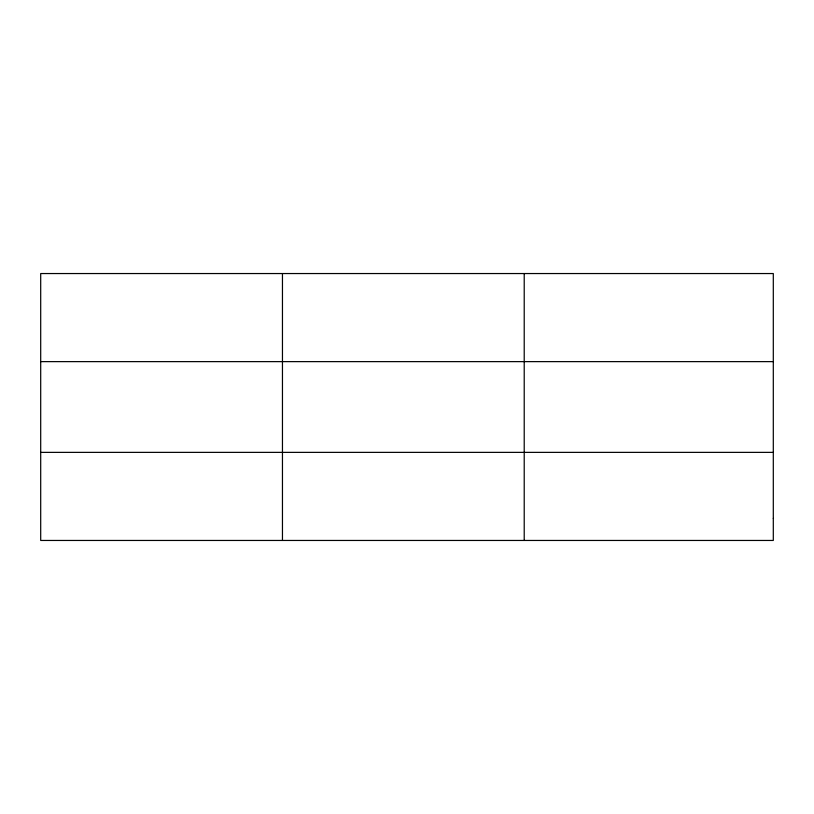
<?xml version="1.0" encoding="UTF-8"?>
<svg xmlns="http://www.w3.org/2000/svg" width="814" height="814" viewBox="0 0 814 814"><rect width="100%" height="100%" fill="white"/><g stroke="black" fill="none" stroke-linecap="round" stroke-linejoin="round"><path stroke-width="1.22" d="M282.458 273.545L282.458 540.455M524.216 273.545L524.216 540.455M40.7 361.63L773.3 361.63M40.7 452.37L773.3 452.37M773.3 518.437L773.3 540.455L40.7 540.455L40.7 273.545L773.3 273.545L773.3 518.437"/></g></svg>
